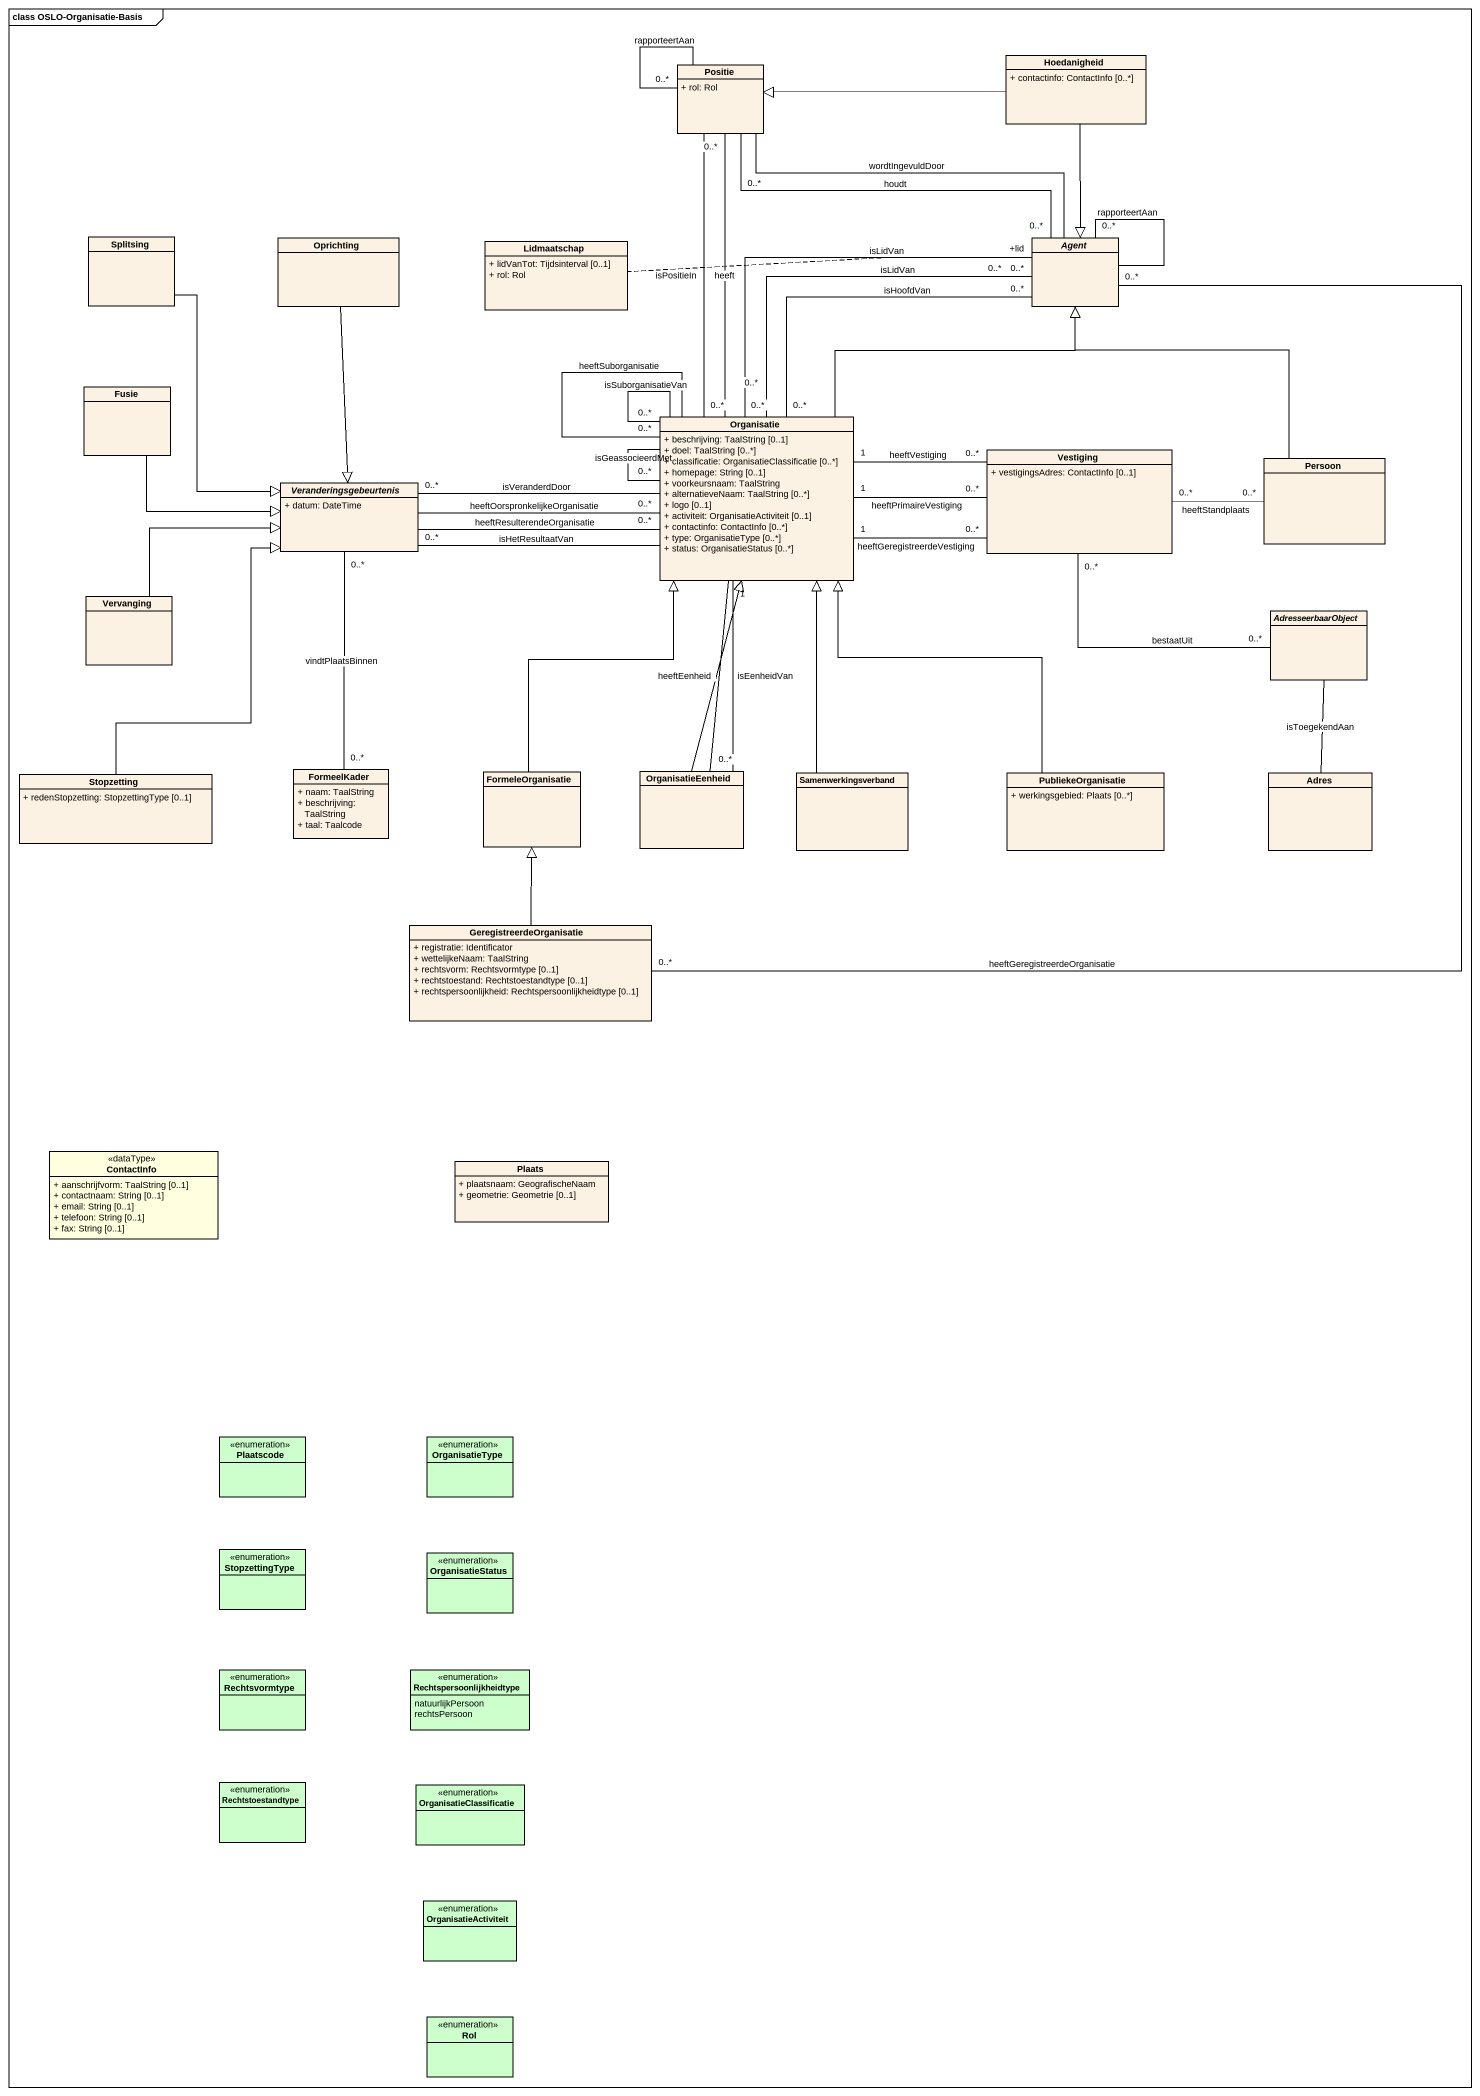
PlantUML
@startuml
mainframe class OSLO-Organisatie-Basis
hide circle
hide empty members
skinparam classAttributeIconSize 0
class Positie {
  + rol: Rol
}
class Hoedanigheid {
  + contactinfo: ContactInfo [0..*]
}
class Splitsing
class Oprichting
class Lidmaatschap {
  + lidVanTot: Tijdsinterval [0..1]
  + rol: Rol
}
abstract class "Agent" as Agent_
class Fusie
class Organisatie {
  + beschrijving: TaalString [0..1]
  + doel: TaalString [0..*]
  + classificatie: OrganisatieClassificatie [0..*]
  + homepage: String [0..1]
  + voorkeursnaam: TaalString
  + alternatieveNaam: TaalString [0..*]
  + logo [0..1]
  + activiteit: OrganisatieActiviteit [0..1]
  + contactinfo: ContactInfo [0..*]
  + type: OrganisatieType [0..*]
  + status: OrganisatieStatus [0..*]
}
class Vestiging {
  + vestigingsAdres: ContactInfo [0..1]
}
class Persoon
abstract class Veranderingsgebeurtenis {
  + datum: DateTime
}
class Vervanging
abstract class AdresseerbaarObject
class Stopzetting {
  + redenStopzetting: StopzettingType [0..1]
}
class FormeelKader {
  + naam: TaalString
  + beschrijving: TaalString
  + taal: Taalcode
}
class FormeleOrganisatie
class OrganisatieEenheid
class Samenwerkingsverband
class PubliekeOrganisatie {
  + werkingsgebied: Plaats [0..*]
}
class Adres
class GeregistreerdeOrganisatie {
  + registratie: Identificator
  + wettelijkeNaam: TaalString
  + rechtsvorm: Rechtsvormtype [0..1]
  + rechtstoestand: Rechtstoestandtype [0..1]
  + rechtspersoonlijkheid: Rechtspersoonlijkheidtype [0..1]
}
class ContactInfo <<dataType>> #FFFFE0 {
  + aanschrijfvorm: TaalString [0..1]
  + contactnaam: String [0..1]
  + email: String [0..1]
  + telefoon: String [0..1]
  + fax: String [0..1]
}
class Plaats {
  + plaatsnaam: GeografischeNaam
  + geometrie: Geometrie [0..1]
}
enum Plaatscode #CCFFCC
enum OrganisatieType #CCFFCC
enum StopzettingType #CCFFCC
enum OrganisatieStatus #CCFFCC
enum Rechtsvormtype #CCFFCC
enum Rechtspersoonlijkheidtype #CCFFCC {
  natuurlijkPersoon
  rechtsPersoon
}
enum Rechtstoestandtype #CCFFCC
enum OrganisatieClassificatie #CCFFCC
enum OrganisatieActiviteit #CCFFCC
enum Rol #CCFFCC
Positie -- "0..*" Positie : rapporteertAan
Positie -right- Agent_ : wordtIngevuldDoor
Positie -- "0..*" Organisatie : isPositieIn
Hoedanigheid -left-|> Positie
Hoedanigheid --|> Agent_
Splitsing --|> Veranderingsgebeurtenis
Oprichting --|> Veranderingsgebeurtenis
Agent_ "0..*" -left- "0..*" Positie : houdt
Agent_ -- "0..*" Agent_ : rapporteertAan
Agent_ "+lid\n0..*" -- "0..*" Organisatie : isLidVan
(Agent_, Organisatie) .. Lidmaatschap
Agent_ "0..*" -- "0..*" Organisatie : isHoofdVan
Agent_ "0..*" -- "0..*" Organisatie : isLidVan
Agent_ "0..*" -- "0..*" GeregistreerdeOrganisatie : heeftGeregistreerdeOrganisatie
Fusie -right-|> Veranderingsgebeurtenis
Organisatie -up- "0..*" Positie : heeft
Organisatie -up-|> Agent_
Organisatie -- "0..*" Organisatie : heeftSuborganisatie
Organisatie -- "0..*" Organisatie : isGeassocieerdMet
Organisatie -- "0..*" Organisatie : isSuborganisatieVan
Organisatie "1" -right- "0..*" Vestiging : heeftGeregistreerdeVestiging
Organisatie "1" -right- "0..*" Vestiging : heeftPrimaireVestiging
Organisatie "1" -right- "0..*" Vestiging : heeftVestiging
Organisatie -left- "0..*" Veranderingsgebeurtenis : isHetResultaatVan
Organisatie -left- "0..*" Veranderingsgebeurtenis : isVeranderdDoor
Organisatie -- "0..*" OrganisatieEenheid : heeftEenheid
Vestiging "0..*" -- "0..*" AdresseerbaarObject : bestaatUit
Persoon -up-|> Agent_
Persoon "0..*" -left- "0..*" Vestiging : heeftStandplaats
Veranderingsgebeurtenis -right- "0..*" Organisatie : heeftResulterendeOrganisatie
Veranderingsgebeurtenis -right- "0..*" Organisatie : heeftOorspronkelijkeOrganisatie
Veranderingsgebeurtenis "0..*" -- "0..*" FormeelKader : vindtPlaatsBinnen
Vervanging -right-|> Veranderingsgebeurtenis
Stopzetting -up-|> Veranderingsgebeurtenis
FormeleOrganisatie -up-|> Organisatie
OrganisatieEenheid -up-|> Organisatie
OrganisatieEenheid -up- "1" Organisatie : isEenheidVan
Samenwerkingsverband -up-|> Organisatie
PubliekeOrganisatie -up-|> Organisatie
Adres -up- AdresseerbaarObject : isToegekendAan
GeregistreerdeOrganisatie -up-|> FormeleOrganisatie
@enduml
